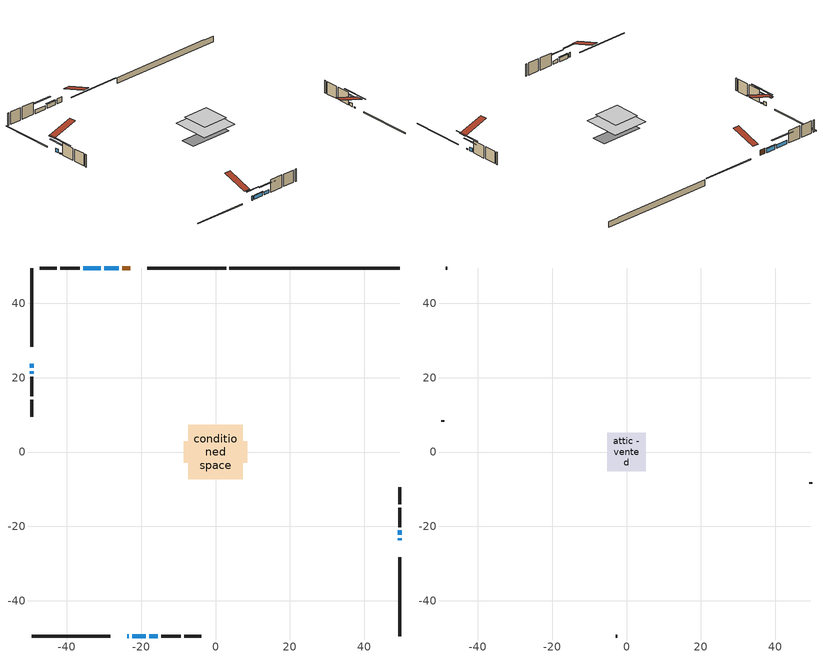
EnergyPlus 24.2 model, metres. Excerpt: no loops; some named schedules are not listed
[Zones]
conditioned space
 floor outside (Floor1 construction): -1.29,-1.29 -1.29,1.29 1.29,1.29 1.29,-1.29 z0.61
 floor adiabatic (AdiabaticFloorConstruction): -7.27,-7.27 -7.27,7.27 7.27,7.27 7.27,-7.27 z3.05
 floor foundation (Slab1 construction): -8.5,-2.93 -8.5,2.93 8.5,2.93 8.5,-2.93 z-1.68
 wall outside (RimJoist1 construction): 2.83,49.48 -18.37,49.48 / -49.48,-49.48 -28.28,-49.48 / -49.48,49.48 -49.48,28.28 / 49.48,-49.48 49.48,-28.28 z0.61:0.91
 wall outside (AdiabaticWallConstruction 1): -22.88,49.48 -25.03,49.48 z0.61:2.64
 wall outside (AdiabaticWallConstruction): -23.77,-49.48 -23.36,-49.48 z0.61:2.39; -49.48,23.77 -49.48,22.61 / 49.48,-22.27 49.48,-21.11 z0.61:1.99; -25.96,49.48 -29.88,49.48 z0.61:2.16; -22.44,-49.48 -18.7,-49.48 z0.61:2.09; 49.48,-23.78 49.48,-23.19 / -49.48,21.69 -49.48,21.1 z0.61:0.96; -30.81,49.48 -35.59,49.48 z0.61:2.03; -17.78,-49.48 -15.5,-49.48 z0.61:1.96
 wall outside (Wall1 construction): -36.52,49.48 -41.77,49.48 / -14.57,-49.48 -9.32,-49.48 / -49.48,20.18 -49.48,14.93 / 49.48,-20.18 49.48,-14.93 z0.61:5.49
 wall outside (Wall2 construction): -42.69,49.48 -47.21,49.48 / -8.39,-49.48 -3.88,-49.48 / -49.48,14 -49.48,9.49 / 49.48,-14 49.48,-9.49 z0.61:5.49
 wall foundation (FoundationWall1 construction): 3.76,49.48,-1.68 3.76,49.48,0.61 44.91,49.48,0.61 44.91,49.48,0.52 49.48,49.48,0.52 49.48,49.48,-1.68
 window (WindowConstruction 6): -23.77,-49.48 -23.36,-49.48 z0.61:2.39
 window (WindowConstruction 3): -49.48,23.77 -49.48,22.61 z0.61:1.99
 window (WindowConstruction 4): -25.96,49.48 -29.88,49.48 z0.61:2.16
 window (WindowConstruction 5): -22.43,-49.48 -18.7,-49.48 z0.61:2.09
 window (WindowConstruction 7): 49.48,-23.77 49.48,-23.2 z0.61:0.95
 window (WindowConstruction 8): -49.48,21.68 -49.48,21.11 z0.61:0.95
 window (WindowConstruction): 49.48,-22.27 49.48,-21.11 z0.61:1.99
 window (WindowConstruction 1): -30.81,49.48 -35.59,49.48 z0.61:2.03
 window (WindowConstruction 2): -17.77,-49.48 -15.5,-49.48 z0.61:1.96
 door (Door): -22.88,49.48 -25.03,49.48 z0.61:2.64
 ceiling adiabatic (AdiabaticFloorConstruction): 7.27,-7.27 7.27,7.27 -7.27,7.27 -7.27,-7.27 z3.05
attic - vented
 floor to conditioned space (Floor2 construction Reversed): -5.15,-5.15 -5.15,5.15 5.15,5.15 5.15,-5.15 z5.49
 wall outside (Wall3 construction): -48.14,49.48 -48.55,49.48 / -2.95,-49.48 -2.53,-49.48 / -49.48,8.56 -49.48,8.14 / 49.48,-8.56 49.48,-8.14 z0.61:5.49
 roof outside (Roof1 construction): -21.95,49.48,5.49 -21.95,39.44,8.83 -19.3,39.44,8.83 -19.3,49.48,5.49; -24.7,-49.48,5.49 -24.7,-39.44,8.83 -27.35,-39.44,8.83 -27.35,-49.48,5.49; -49.48,24.7,5.49 -39.44,24.7,8.83 -39.44,27.35,8.83 -49.48,27.35,5.49; 49.48,-24.7,5.49 39.44,-24.7,8.83 39.44,-27.35,8.83 49.48,-27.35,5.49
shading: -20.72,-49.48 -26.41,-49.48 -26.41,-49.9 -20.72,-49.9 z5.03; -49.48,19.97 -49.48,26.41 -49.9,26.41 -49.9,19.97 z4.63; -30.08,49.48 -25.75,49.48 -25.75,49.9 -30.08,49.9 z2.37; -18.5,-49.48 -22.64,-49.48 -22.64,-49.9 -18.5,-49.9 z2.29; 49.48,-18.11 49.48,-28.85 49.9,-28.85 49.9,-18.11 z6.04; -49.48,16.03 -49.48,26.77 -49.9,26.77 -49.9,16.03 z6.04; 49.48,-18.47 49.48,-24.91 49.9,-24.91 49.9,-18.47 z4.63; -38.23,49.48 -28.17,49.48 -28.17,49.9 -38.23,49.9 z4.67; -12.86,-49.48 -20.41,-49.48 -20.41,-49.9 -12.86,-49.9 z4.6
[Building]
Building 1: Terrain=Suburbs
[Site:Location]
Montreal Intl AP_QC: Latitude {deg}=45.47; Longitude {deg}=-73.74; Time Zone {hr}=-5; Elevation {m}=36; Keep Site Location Information=Yes
[Site:GroundTemperature:Shallow]
2.07863, -0.316383, -0.508184, 0.628371, 5.19101, 9.73239, 13.6695, 16.1636, 16.3755, 14.347, 10.5102, 6.10817
[Site:WaterMainsTemperature]
Calculation Method=Schedule; Temperature Schedule=mains temperature schedule
[Material] Roughness=Rough; Thermal Absorptance=0.9
Name | Thickness {m} | Conductivity {W/m-K} | Density {kg/m3} | Specific Heat {J/kg-K} | Solar Absorptance | Visible Absorptance
asphalt or fiberglass shingles | 0.00635 | 0.162714 | 1121.4 | 1465.45 | 0.84 | 0.84
ceiling loosefill ins | 0.169333 | 0.0480833 | 16.02 | 1046.75 | 0.7 | 0.7
ceiling stud and cavity | 0.1397 | 0.125533 | 65.682 | 1177.47 | 0.7 | 0.7
concrete 4.0 in. | 0.1016 | 1.803125 | 2242.8 | 837.4 | 0.7 | 0.7
concrete 8.0 in. | 0.2032 | 1.803125 | 2242.8 | 837.4 | 0.7 | 0.7
door material | 0.04445 | 0.0451087 | 512.64 | 1214.23 | 0.7 | 0.7
exterior vertical ins | 0.0457286 | 0.029427 | 32.04 | 1214.23 | 0.7 | 0.7
floor covering | 0.0127 | 0.0433444 | 54.468 | 1339.84 | 0.6 | 0.6
floor rigid ins; rim joist rigid ins; wall rigid ins | 0.051816 | 0.029427 | 32.04 | 1214.23 | 0.7 | 0.7
floor rigid ins 1; wall rigid ins 1 | 0.512978 | 0.029427 | 32.04 | 1214.23 | 0.7 | 0.7
floor stud and cavity | 0.1397 | 0.0873572 | 92.3553 | 1139.71 | 0.7 | 0.7
floor stud and cavity 1 | 0.1397 | 1.75129 | 37.0049 | 1207.88 | 0.7 | 0.7
furniture material conditioned space 1 | 0.1524 | 0.115458 | 640.8 | 1214.23 | 0.6 | 0.6
gypsum board | 0.0127 | 0.160291 | 801 | 837.4 | 0.6 | 0.6
gypsum board 1 | 0.0127 | 0.160291 | 801 | 837.4 | 0.7 | 0.7
osb sheathing 0.5 in. | 0.0127 | 0.115458 | 512.64 | 1214.23 | 0.7 | 0.7
osb sheathing 0.75 in. | 0.01905 | 0.115458 | 512.64 | 1214.23 | 0.7 | 0.7
osb sheathing 2.0 in. | 0.0508 | 0.115458 | 512.64 | 1214.23 | 0.7 | 0.7
rim joist stud and cavity | 0.0508 | 0.0347766 | 125.044 | 1163.47 | 0.6 | 0.6
wall stud and cavity | 0.1397 | 0.158046 | 139.0536 | 1170.24 | 0.7 | 0.7
wall stud and cavity 1 | 0.1397 | 0.159316 | 139.0536 | 1170.24 | 0.7 | 0.7
wall stud and cavity 2 | 0.0889 | 6.1454 | 50.32683 | 1063.81 | 0.6 | 0.6
wall stud and cavity 3 | 0.0889 | 0.380278 | 52.3479 | 1209.89 | 0.7 | 0.7
wall stud and cavity 4 | 0.0889 | 0.391764 | 83.0341 | 1211.67 | 0.7 | 0.7
wood siding | 0.0254 | 0.102417 | 544.68 | 1172.36 | 0.57 | 0.57
wood siding 1 | 0.00254 | 0.102417 | 544.68 | 1172.36 | 0.57 | 0.57
wood siding 2; wood siding 3; wood siding 4 | 0.0254 | 0.102417 | 544.68 | 1172.36 | 0.7 | 0.7
[WindowMaterial:SimpleGlazingSystem]
Name | U-Factor {W/m2-K} | Solar Heat Gain Coefficient
WindowMaterial | 2.91679 | 0.67
WindowMaterial 1 | 2.91452 | 0.67
WindowMaterial 2 | 2.918492 | 0.67
WindowMaterial 3 | 2.907136 | 0.68
WindowMaterial 4 | 2.91111 | 0.68
WindowMaterial 5 | 3.15129 | 0.45
WindowMaterial 6 | 5.76658 | 0.53
[Construction]
AdiabaticFloorConstruction: floor stud and cavity 1, floor rigid ins 1, osb sheathing 0.75 in., floor covering
AdiabaticWallConstruction: wood siding 3, wall rigid ins 1, wall stud and cavity 3, gypsum board
AdiabaticWallConstruction 1: wood siding 4, wall rigid ins 1, wall stud and cavity 3, gypsum board
Door: door material
Floor1 construction: floor stud and cavity, floor rigid ins, osb sheathing 0.75 in., floor covering
Floor2 construction Reversed: gypsum board, ceiling stud and cavity, ceiling loosefill ins
FoundationWall1 construction: concrete 8.0 in., gypsum board 1
furniture construction conditioned space 1: furniture material conditioned space 1
PartitionWallConstruction: gypsum board, wall stud and cavity 4, gypsum board
RimJoist1 construction: wood siding 2, rim joist rigid ins, osb sheathing 2.0 in., rim joist stud and cavity
Roof1 construction: asphalt or fiberglass shingles
Slab1 construction: concrete 4.0 in.
Wall1 construction: wood siding, wall rigid ins, osb sheathing 0.5 in., wall stud and cavity, gypsum board
Wall2 construction: wood siding, wall rigid ins, osb sheathing 0.5 in., wall stud and cavity 1, gypsum board
Wall3 construction: wood siding 1, wall stud and cavity 2
WindowConstruction; WindowConstruction 3: WindowMaterial
WindowConstruction 1: WindowMaterial 1
WindowConstruction 2: WindowMaterial 2
WindowConstruction 4: WindowMaterial 3
WindowConstruction 5: WindowMaterial 4
WindowConstruction 6: WindowMaterial 5
WindowConstruction 7; WindowConstruction 8: WindowMaterial 6
[Zone] Multiplier=1; Part of Total Floor Area=Yes
Name | Volume {m3}
attic - vented | 57.7466
conditioned space | 778.1
[Space]
Name | Zone | Volume {m3}
attic - vented 1 | attic - vented | 57.7466
conditioned space 1 | conditioned space | 778.1
[ZoneInfiltration:EffectiveLeakageArea]
infil attic - vented 1: Zone or Space=attic - vented 1; Schedule=Always On Discrete; Effective Air Leakage Area {cm2}=4251.2; Stack Coefficient=0.000571873; Wind Coefficient=1.61573e-05
[ZoneMixing]
whole house fan mix: Zone or Space=attic - vented; Schedule=Always On Continuous; Design Flow Rate Calculation Method=Flow/Zone; Design Flow Rate {m3/s}=0; Source Zone or Space=conditioned space
[SurfaceProperty:ExposedFoundationPerimeter]
Slab1: Exposed Perimeter Calculation Method=TotalExposedPerimeter; Total Exposed Perimeter {m}=45.72
[InternalMass] Zone or ZoneList=conditioned space; Space or SpaceList=conditioned space 1
Name | Construction | Surface Area {m2}
furniture mass conditioned space 1 | furniture construction conditioned space 1 | 127.192
partition wall mass | PartitionWallConstruction | 317.98
[Lights]
interior lighting: Zone or ZoneList or Space or SpaceList=conditioned space 1; Schedule=interior lighting schedule; Design Level Calculation Method=LightingLevel; Lighting Level {W}=343.2; Return Air Fraction=0; Fraction Radiant=0.6; Fraction Visible=0.2; Fraction Replaceable=1
[People]
occupants: Zone or ZoneList or Space or SpaceList=conditioned space 1; Number of People Schedule=occupants schedule; Number of People Calculation Method=People; Number of People=3; Fraction Radiant=0.314171; Sensible Heat Fraction=0.56303; Activity Level Schedule=occupants activity schedule; Carbon Dioxide Generation Rate {m3/s-W}=0; Enable ASHRAE 55 Comfort Warnings=No; Mean Radiant Temperature Calculation Type=EnclosureAveraged
[ElectricEquipment] Zone or ZoneList or Space or SpaceList=conditioned space 1; Design Level Calculation Method=EquipmentLevel
Name | Schedule | Design Level {W} | Fraction Latent | Fraction Radiant | Fraction Lost
clothes dryer | clothes dryer schedule | 140.772 | 0.015 | 0.081 | 0.85
clothes washer | clothes washer schedule | 32.1985 | 0.03 | 0.162 | 0.7
cooking range | cooking range schedule | 215.147 | 0.08 | 0.432 | 0.2
dishwasher | dishwasher schedule | 66.8632 | 0.3 | 0.18 | 0.4
fridge | fridge schedule | 72.9452 | 0 | 0.6 | 0
mech vent house fan | mech vent house fan schedule | 35.4 | 0 | 0 | 1
mech vent house fan cfis | mech vent house fan cfis schedule | 0 | 0 | 0 | 0
misc plug loads | misc plug loads schedule | 494.7 | 0.045 | 0.513 | 0.1
whole house fan | Always On Discrete | 0 | 0 | 0 | 1
[OtherEquipment] Zone or ZoneList or Space or SpaceList=conditioned space 1; Design Level Calculation Method=EquipmentLevel
Name | Fuel Type | Schedule | Design Level {W} | Fraction Latent | Fraction Radiant | Fraction Lost
clothes dryer 1 | Electricity | clothes dryer schedule | 0 | 0.015 | 0.081 | 0.85
cooking range 1 | Electricity | cooking range schedule | 0 | 0.08 | 0.432 | 0.2
general water use latent | None | general water use schedule | 62.594 | 1 | 0 | 0
general water use sensible | None | general water use schedule | -61.6891 | 0 | 0.6 | 0
mech vent house fan latent load | None | Always On Discrete | 0 | 1 | 0 | 0
mech vent house fan sensible load | None | Always On Discrete | 0 | 0 | 0 | 0
water heater energy adjustment1 | Electricity | Always On Discrete | 0.01 | 0 | 0 | 1
[ZoneInfiltration:DesignFlowRate] Zone or ZoneList or Space or SpaceList=conditioned space 1; Schedule=Always On Discrete; Design Flow Rate Calculation Method=Flow/Zone; Design Flow Rate {m3/s}=0
infil flow; natural vent flow; whole house fan flow
[AvailabilityManager:Scheduled]
air source heat pump airloop Availability Manager: Schedule=Always On Discrete
[Foundation:Kiva]
Foundation Kiva 1: Initial Indoor Air Temperature {C}=21.1111; Wall Height Above Grade {m}=0.609996; Wall Depth Below Slab {m}=0.2032; Custom Block Material Name 1=exterior vertical ins; Custom Block Depth 1 {m}=2.28999; Custom Block X Position 1 {m}=0.2159; Custom Block Z Position 1 {m}=0
[Foundation:Kiva:Settings]
Soil Conductivity {W/m-K}=0.849921; Soil Density {kg/m3}=1842.3; Soil Specific Heat {J/kg-K}=418.7; Ground Solar Absorptivity=0.9; Ground Thermal Absorptivity=0.9; Ground Surface Roughness {m}=0.03; Far-Field Width {m}=40; Deep-Ground Boundary Condition=ZeroFlux; Deep-Ground Depth {m}=40; Minimum Cell Dimension {m}=0.2; Maximum Cell Growth Coefficient=3; Simulation Timestep=Timestep
[Exterior:Lights]
exterior lighting: Schedule=exterior lighting schedule; Design Level {W}=75.6
[EnergyManagementSystem:GlobalVariable]
air_source_heat_pump_airloop_Fan_RTF
infil_program_Qfan
infil_program_Qinf
natural_vent_program_Qnv
natural_vent_program_Qwhf
[EnergyManagementSystem:Sensor]
Name | Output:Variable or Output:Meter Index Key | Output:Variable or Output:Meter
airflow_gain | infil flow | Infiltration Sensible Heat Gain Energy
airflow_gain_1 | natural vent flow | Infiltration Sensible Heat Gain Energy
airflow_gain_2 | whole house fan flow | Infiltration Sensible Heat Gain Energy
airflow_loss | infil flow | Infiltration Sensible Heat Loss Energy
airflow_loss_1 | natural vent flow | Infiltration Sensible Heat Loss Energy
airflow_loss_2 | whole house fan flow | Infiltration Sensible Heat Loss Energy
clg_load_cond |  | Cooling:EnergyTransfer:Zone:CONDITIONED SPACE
clg_sp_s; clg_sp_s_1 | cooling setpoint | Schedule Value
clothes_dryer_exhaust_0_sch_s | clothes dryer exhaust 0 schedule | Schedule Value
cool_season | cooling season schedule | Schedule Value
htg_load_cond |  | Heating:EnergyTransfer:Zone:CONDITIONED SPACE
htg_sp_s; htg_sp_s_1 | heating setpoint | Schedule Value
ig_ee_conv | clothes dryer | Electric Equipment Convective Heating Energy
ig_ee_conv_2 | cooking range | Electric Equipment Convective Heating Energy
ig_ee_conv_4 | fridge | Electric Equipment Convective Heating Energy
ig_ee_conv_5 | misc plug loads | Electric Equipment Convective Heating Energy
ig_ee_conv_6 | whole house fan | Electric Equipment Convective Heating Energy
ig_ee_rad | clothes dryer | Electric Equipment Radiant Heating Energy
ig_ee_rad_2 | cooking range | Electric Equipment Radiant Heating Energy
ig_ee_rad_4 | fridge | Electric Equipment Radiant Heating Energy
ig_ee_rad_5 | misc plug loads | Electric Equipment Radiant Heating Energy
ig_ee_rad_6 | whole house fan | Electric Equipment Radiant Heating Energy
ig_lgt_conv | interior lighting | Lights Convective Heating Energy
ig_lgt_rad | interior lighting | Lights Radiant Heating Energy
ig_lgt_vis | interior lighting | Lights Visible Radiation Heating Energy
ig_oe_conv | clothes dryer 1 | Other Equipment Convective Heating Energy
ig_oe_conv_1 | cooking range 1 | Other Equipment Convective Heating Energy
ig_oe_conv_2 | general water use latent | Other Equipment Convective Heating Energy
ig_oe_conv_3 | general water use sensible | Other Equipment Convective Heating Energy
ig_oe_conv_4 | water heater energy adjustment1 | Other Equipment Convective Heating Energy
ig_oe_rad | clothes dryer 1 | Other Equipment Radiant Heating Energy
ig_oe_rad_1 | cooking range 1 | Other Equipment Radiant Heating Energy
ig_oe_rad_2 | general water use latent | Other Equipment Radiant Heating Energy
ig_oe_rad_3 | general water use sensible | Other Equipment Radiant Heating Energy
ig_oe_rad_4 | water heater energy adjustment1 | Other Equipment Radiant Heating Energy
ig_ppl_conv | occupants | People Convective Heating Energy
ig_ppl_rad | occupants | People Radiant Heating Energy
im_conv | furniture mass conditioned space 1 | Surface Inside Face Convection Heat Gain Energy
im_conv_1 | partition wall mass | Surface Inside Face Convection Heat Gain Energy
im_ig | furniture mass conditioned space 1 | Surface Inside Face Internal Gains Radiation Heat Gain Energy
im_ig_1 | partition wall mass | Surface Inside Face Internal Gains Radiation Heat Gain Energy
im_lgt | furniture mass conditioned space 1 | Surface Inside Face Lights Radiation Heat Gain Energy
im_lgt_1 | partition wall mass | Surface Inside Face Lights Radiation Heat Gain Energy
im_sol | furniture mass conditioned space 1 | Surface Inside Face Solar Radiation Heat Gain Energy
im_sol_1 | partition wall mass | Surface Inside Face Solar Radiation Heat Gain Energy
im_surf | furniture mass conditioned space 1 | Surface Inside Face Net Surface Thermal Radiation Heat Gain Energy
im_surf_1 | partition wall mass | Surface Inside Face Net Surface Thermal Radiation Heat Gain Energy
mv_conv | mech vent house fan | Electric Equipment Convective Heating Energy
mv_conv_1 | mech vent house fan cfis | Electric Equipment Convective Heating Energy
mv_conv_2 | mech vent house fan latent load | Other Equipment Convective Heating Energy
mv_conv_3 | mech vent house fan sensible load | Other Equipment Convective Heating Energy
mv_rad | mech vent house fan | Electric Equipment Radiant Heating Energy
mv_rad_1 | mech vent house fan cfis | Electric Equipment Radiant Heating Energy
mv_rad_2 | mech vent house fan latent load | Other Equipment Radiant Heating Energy
mv_rad_3 | mech vent house fan sensible load | Other Equipment Radiant Heating Energy
natural_vent_s | natural vent schedule | Schedule Value
out_pb_s |  | Site Outdoor Air Barometric Pressure
out_wt_s |  | Site Outdoor Air Humidity Ratio
site_vw_s |  | Site Wind Speed
ss_back_out | Window1 | Surface Window Shortwave from Zone Back Out Window Heat Transfer Rate
ss_back_out_1 | Window10 | Surface Window Shortwave from Zone Back Out Window Heat Transfer Rate
ss_back_out_2 | Window11 | Surface Window Shortwave from Zone Back Out Window Heat Transfer Rate
ss_back_out_3 | Window14 | Surface Window Shortwave from Zone Back Out Window Heat Transfer Rate
ss_back_out_4 | Window17 | Surface Window Shortwave from Zone Back Out Window Heat Transfer Rate
ss_back_out_5 | Window19 | Surface Window Shortwave from Zone Back Out Window Heat Transfer Rate
ss_back_out_6 | Window3 | Surface Window Shortwave from Zone Back Out Window Heat Transfer Rate
ss_back_out_7 | Window4 | Surface Window Shortwave from Zone Back Out Window Heat Transfer Rate
ss_back_out_8 | Window8 | Surface Window Shortwave from Zone Back Out Window Heat Transfer Rate
ss_conv | Door1 | Surface Inside Face Convection Heat Gain Energy
ss_conv_1 | Window1 | Surface Inside Face Convection Heat Gain Energy
ss_conv_2 | Window10 | Surface Inside Face Convection Heat Gain Energy
ss_conv_3 | Window11 | Surface Inside Face Convection Heat Gain Energy
ss_conv_4 | Window14 | Surface Inside Face Convection Heat Gain Energy
ss_conv_5 | Window17 | Surface Inside Face Convection Heat Gain Energy
ss_conv_6 | Window19 | Surface Inside Face Convection Heat Gain Energy
ss_conv_7 | Window3 | Surface Inside Face Convection Heat Gain Energy
ss_conv_8 | Window4 | Surface Inside Face Convection Heat Gain Energy
ss_conv_9 | Window8 | Surface Inside Face Convection Heat Gain Energy
ss_ig | Door1 | Surface Inside Face Internal Gains Radiation Heat Gain Energy
ss_ig_1 | Window1 | Surface Inside Face Internal Gains Radiation Heat Gain Energy
ss_ig_2 | Window10 | Surface Inside Face Internal Gains Radiation Heat Gain Energy
ss_ig_3 | Window11 | Surface Inside Face Internal Gains Radiation Heat Gain Energy
ss_ig_4 | Window14 | Surface Inside Face Internal Gains Radiation Heat Gain Energy
ss_ig_5 | Window17 | Surface Inside Face Internal Gains Radiation Heat Gain Energy
ss_ig_6 | Window19 | Surface Inside Face Internal Gains Radiation Heat Gain Energy
ss_ig_7 | Window3 | Surface Inside Face Internal Gains Radiation Heat Gain Energy
ss_ig_8 | Window4 | Surface Inside Face Internal Gains Radiation Heat Gain Energy
ss_ig_9 | Window8 | Surface Inside Face Internal Gains Radiation Heat Gain Energy
ss_lgt | Door1 | Surface Inside Face Lights Radiation Heat Gain Energy
ss_sol | Door1 | Surface Inside Face Solar Radiation Heat Gain Energy
ss_surf | Door1 | Surface Inside Face Net Surface Thermal Radiation Heat Gain Energy
ss_surf_1 | Window1 | Surface Inside Face Net Surface Thermal Radiation Heat Gain Energy
ss_surf_2 | Window10 | Surface Inside Face Net Surface Thermal Radiation Heat Gain Energy
ss_surf_3 | Window11 | Surface Inside Face Net Surface Thermal Radiation Heat Gain Energy
ss_surf_4 | Window14 | Surface Inside Face Net Surface Thermal Radiation Heat Gain Energy
ss_surf_5 | Window17 | Surface Inside Face Net Surface Thermal Radiation Heat Gain Energy
ss_surf_6 | Window19 | Surface Inside Face Net Surface Thermal Radiation Heat Gain Energy
ss_surf_7 | Window3 | Surface Inside Face Net Surface Thermal Radiation Heat Gain Energy
ss_surf_8 | Window4 | Surface Inside Face Net Surface Thermal Radiation Heat Gain Energy
ss_surf_9 | Window8 | Surface Inside Face Net Surface Thermal Radiation Heat Gain Energy
ss_trans_in | Window1 | Surface Window Transmitted Solar Radiation Rate
ss_trans_in_1 | Window10 | Surface Window Transmitted Solar Radiation Rate
ss_trans_in_2 | Window11 | Surface Window Transmitted Solar Radiation Rate
ss_trans_in_3 | Window14 | Surface Window Transmitted Solar Radiation Rate
ss_trans_in_4 | Window17 | Surface Window Transmitted Solar Radiation Rate
ss_trans_in_5 | Window19 | Surface Window Transmitted Solar Radiation Rate
ss_trans_in_6 | Window3 | Surface Window Transmitted Solar Radiation Rate
ss_trans_in_7 | Window4 | Surface Window Transmitted Solar Radiation Rate
ss_trans_in_8 | Window8 | Surface Window Transmitted Solar Radiation Rate
ss_trans_out | Window1 | Surface Inside Face Initial Transmitted Diffuse Transmitted Out Window Solar Radiation Rate
ss_trans_out_1 | Window10 | Surface Inside Face Initial Transmitted Diffuse Transmitted Out Window Solar Radiation Rate
ss_trans_out_2 | Window11 | Surface Inside Face Initial Transmitted Diffuse Transmitted Out Window Solar Radiation Rate
ss_trans_out_3 | Window14 | Surface Inside Face Initial Transmitted Diffuse Transmitted Out Window Solar Radiation Rate
ss_trans_out_4 | Window17 | Surface Inside Face Initial Transmitted Diffuse Transmitted Out Window Solar Radiation Rate
ss_trans_out_5 | Window19 | Surface Inside Face Initial Transmitted Diffuse Transmitted Out Window Solar Radiation Rate
ss_trans_out_6 | Window3 | Surface Inside Face Initial Transmitted Diffuse Transmitted Out Window Solar Radiation Rate
ss_trans_out_7 | Window4 | Surface Inside Face Initial Transmitted Diffuse Transmitted Out Window Solar Radiation Rate
ss_trans_out_8 | Window8 | Surface Inside Face Initial Transmitted Diffuse Transmitted Out Window Solar Radiation Rate
s_conv | Floor1 | Surface Inside Face Convection Heat Gain Energy
s_conv_1 | Floor2 | Surface Inside Face Convection Heat Gain Energy
s_conv_10 | Wall1:0 | Surface Inside Face Convection Heat Gain Energy
s_conv_11 | Wall1:180 | Surface Inside Face Convection Heat Gain Energy
s_conv_12 | Wall1:270 | Surface Inside Face Convection Heat Gain Energy
s_conv_13 | Wall1:90 | Surface Inside Face Convection Heat Gain Energy
s_conv_14 | Wall2:0 | Surface Inside Face Convection Heat Gain Energy
s_conv_15 | Wall2:180 | Surface Inside Face Convection Heat Gain Energy
s_conv_16 | Wall2:270 | Surface Inside Face Convection Heat Gain Energy
s_conv_17 | Wall2:90 | Surface Inside Face Convection Heat Gain Energy
s_conv_2 | FoundationWall1 | Surface Inside Face Convection Heat Gain Energy
s_conv_3 | inferred conditioned ceiling | Surface Inside Face Convection Heat Gain Energy
s_conv_4 | inferred conditioned floor | Surface Inside Face Convection Heat Gain Energy
s_conv_5 | RimJoist1:0 | Surface Inside Face Convection Heat Gain Energy
s_conv_6 | RimJoist1:180 | Surface Inside Face Convection Heat Gain Energy
s_conv_7 | RimJoist1:270 | Surface Inside Face Convection Heat Gain Energy
s_conv_8 | RimJoist1:90 | Surface Inside Face Convection Heat Gain Energy
s_conv_9 | Slab1 | Surface Inside Face Convection Heat Gain Energy
s_ig | Floor1 | Surface Inside Face Internal Gains Radiation Heat Gain Energy
s_ig_1 | Floor2 | Surface Inside Face Internal Gains Radiation Heat Gain Energy
s_ig_10 | Wall1:0 | Surface Inside Face Internal Gains Radiation Heat Gain Energy
s_ig_11 | Wall1:180 | Surface Inside Face Internal Gains Radiation Heat Gain Energy
s_ig_12 | Wall1:270 | Surface Inside Face Internal Gains Radiation Heat Gain Energy
s_ig_13 | Wall1:90 | Surface Inside Face Internal Gains Radiation Heat Gain Energy
s_ig_14 | Wall2:0 | Surface Inside Face Internal Gains Radiation Heat Gain Energy
s_ig_15 | Wall2:180 | Surface Inside Face Internal Gains Radiation Heat Gain Energy
s_ig_16 | Wall2:270 | Surface Inside Face Internal Gains Radiation Heat Gain Energy
s_ig_17 | Wall2:90 | Surface Inside Face Internal Gains Radiation Heat Gain Energy
s_ig_2 | FoundationWall1 | Surface Inside Face Internal Gains Radiation Heat Gain Energy
s_ig_3 | inferred conditioned ceiling | Surface Inside Face Internal Gains Radiation Heat Gain Energy
s_ig_4 | inferred conditioned floor | Surface Inside Face Internal Gains Radiation Heat Gain Energy
s_ig_5 | RimJoist1:0 | Surface Inside Face Internal Gains Radiation Heat Gain Energy
s_ig_6 | RimJoist1:180 | Surface Inside Face Internal Gains Radiation Heat Gain Energy
s_ig_7 | RimJoist1:270 | Surface Inside Face Internal Gains Radiation Heat Gain Energy
s_ig_8 | RimJoist1:90 | Surface Inside Face Internal Gains Radiation Heat Gain Energy
s_ig_9 | Slab1 | Surface Inside Face Internal Gains Radiation Heat Gain Energy
s_lgt | Floor1 | Surface Inside Face Lights Radiation Heat Gain Energy
